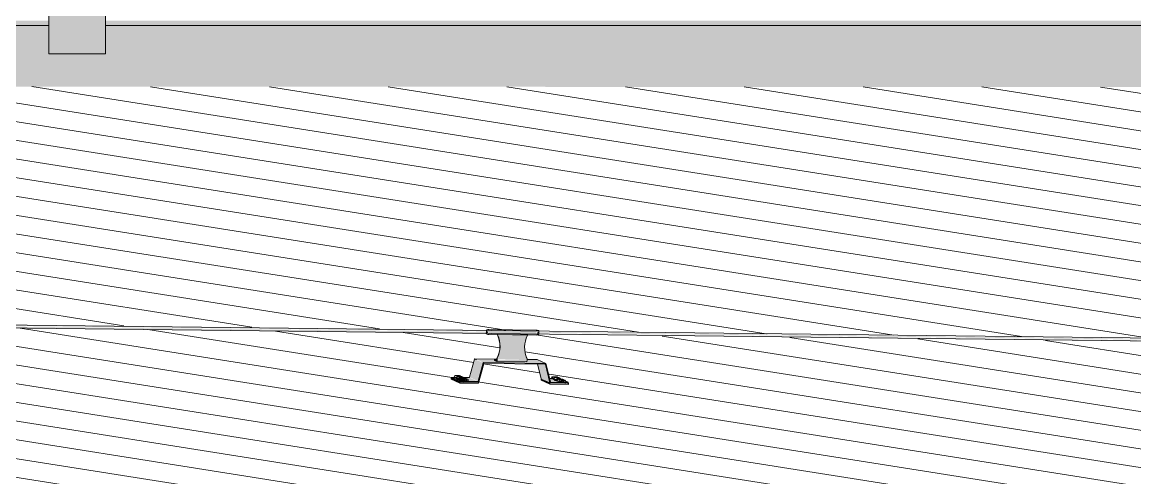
# Model space of a CAD drawing. Header units: millimetres. Extents: x -2361666 to -2009843, y -375 to 29863.
# Drawn here: x -2345963 to -2343014, y 10458 to 11666 of the extents above; entities that cross this region are included whole.
import ezdxf

# ---------------------------------------------------------------- set-up
doc = ezdxf.new("R2010")
doc.units = ezdxf.units.MM
for name, color, linetype, lineweight in [('A-ROOF-PATT', 132, 'Continuous', 5), ('P-SANR-FIXT', 6, 'Continuous', 5), ('Q-SPCQ', 91, 'Continuous', 5), ('S-BEAM', 12, 'Continuous', 5)]:
    doc.layers.add(name, color=color, linetype=linetype, lineweight=lineweight)

# ---------------------------------------------------------------- blocks, each defined once
blk = doc.blocks.new('Downpipe - L Spreader - Default-V9-SOUTH EAST - PART B')
at = {"layer": 'P-SANR-FIXT'}
for points in [[(-2345892.6, 11582.4), (-2345888.7, 11582.4), (-2345888.7, 14838.6), (-2345892.6, 14854.9), (-2345892.6, 11646.4)], [(-2345850.9, 11582.4), (-2345742.9, 11582.4), (-2345744.2, 14793.5), (-2345776.1, 14777.8), (-2345793.6, 14775.7), (-2345812.8, 14777.8), (-2345832.4, 14784.1), (-2345850.9, 14794.1), (-2345867.2, 14807.1), (-2345882.2, 14826.3), (-2345888.7, 14838.6), (-2345888.7, 11582.4), (-2345867.2, 11582.4)]]:
    blk.add_hatch(color=256, dxfattribs=at).paths.add_polyline_path(points)
for p, q in [((-2345892.7, 14858.8), (-2345892.7, 11582.4)), ((-2345742.7, 11582.4), (-2345742.7, 14794.3)), ((-2345892.7, 11582.4), (-2345888.7, 11582.4)), ((-2345888.7, 11582.4), (-2345742.7, 11582.4))]:
    blk.add_line(p, q, dxfattribs=at)
blk = doc.blocks.new('Static Line_Sayfa_Metal Deck_Pan Mount - Up to 15 _ pitch - Max 2 Users-1848369-SOUTH EAST - PART B')
at = {"layer": 'Q-SPCQ'}
h = blk.add_hatch(color=256, dxfattribs=at)
h.paths.add_polyline_path([(-2316066.9, 10506.4), (-2316066.8, 10510.2), (-2316069.1, 10508.3), (-2316069.1, 10507), (-2316073.4, 10509.5), (-2316073.4, 10510.3), (-2321666.2, 10573.5), (-2321667.6, 10572.7), (-2321670.3, 10574.5), (-2321672.7, 10572.2), (-2321672.6, 10571.8), (-2316067.5, 10506.4)])
h.paths.add_polyline_path([(-2321798.7, 10573.2), (-2321798.6, 10577), (-2321800.9, 10575), (-2321800.9, 10573.9), (-2321805.2, 10576.1), (-2321805.3, 10577.1), (-2327398, 10640.2), (-2327399.9, 10639.5), (-2327402.2, 10641.3), (-2327404.5, 10639), (-2327404.5, 10638.6), (-2321799.3, 10573.2)])
h.paths.add_polyline_path([(-2327530.6, 10640.1), (-2327530.4, 10643.9), (-2327532.7, 10641.8), (-2327532.7, 10640.7), (-2327537.1, 10642.9), (-2327537.1, 10643.9), (-2333129.9, 10707), (-2333132.1, 10706.3), (-2333134, 10708.2), (-2333136.3, 10705.8), (-2333136.3, 10705.4), (-2327531.1, 10640.1)])
h.paths.add_polyline_path([(-2333262.4, 10706.9), (-2333262.3, 10710.7), (-2333264.6, 10708.5), (-2333266.6, 10707.8), (-2333268.9, 10709.8), (-2333268.9, 10710.8), (-2338861.7, 10773.7), (-2338862.7, 10773.2), (-2338865.8, 10775), (-2338868.2, 10772.6), (-2338868.1, 10772.3), (-2333263, 10706.9)])
h.paths.add_polyline_path([(-2338994.2, 10773.7), (-2338994.1, 10777.5), (-2338996.4, 10775.3), (-2338998, 10774.6), (-2339000.7, 10777.2), (-2339000.8, 10777.6), (-2344593.5, 10840.9), (-2344594.6, 10840.1), (-2344597.7, 10841.9), (-2344600, 10839.4), (-2344600, 10839.1), (-2338994.8, 10773.8)])
h.paths.add_polyline_path([(-2344726.1, 10840.6), (-2344725.9, 10844.4), (-2344728.2, 10842.4), (-2344729.4, 10841.4), (-2344732.6, 10844), (-2344732.6, 10844.5), (-2350325.4, 10907.7), (-2350326.4, 10906.9), (-2350327.7, 10905.9), (-2344726.6, 10840.6)])
h = blk.add_hatch(color=256, dxfattribs=at)
h.paths.add_polyline_path([(-2316066.7, 10510.2), (-2316067.2, 10514.4), (-2321672.5, 10577.6), (-2321670.3, 10578.6), (-2321666.1, 10576.5), (-2321666.1, 10575.5), (-2316073.4, 10512.3), (-2316073.3, 10512.9), (-2316069, 10511.3), (-2316066.8, 10510.2)])
h.paths.add_polyline_path([(-2321798.6, 10577), (-2321799.1, 10581.2), (-2327404.4, 10644.4), (-2327402.1, 10645.4), (-2327398, 10643.4), (-2327398, 10642.3), (-2321805.2, 10579.2), (-2321805.2, 10579.7), (-2321800.8, 10578.1), (-2321798.6, 10577)])
h.paths.add_polyline_path([(-2327530.4, 10643.9), (-2327530.9, 10648.1), (-2333136.2, 10711.3), (-2333133.9, 10712.3), (-2333129.8, 10709.4), (-2333129.8, 10709.2), (-2327537, 10646.1), (-2327537, 10646.5), (-2327532.7, 10644.9), (-2327530.4, 10643.9)])
h.paths.add_polyline_path([(-2333262.2, 10710.7), (-2333262.8, 10714.9), (-2338868, 10778.1), (-2338865.8, 10779.1), (-2338861.7, 10776.4), (-2338861.6, 10776), (-2333268.9, 10713), (-2333268.8, 10713.4), (-2333264.5, 10711.8), (-2333262.3, 10710.7)])
h.paths.add_polyline_path([(-2338994.1, 10777.5), (-2338994.6, 10781.7), (-2344599.9, 10844.9), (-2344597.6, 10845.9), (-2344593.5, 10843.3), (-2344593.1, 10842.8), (-2339000.7, 10779.6), (-2339000.7, 10780.2), (-2338996.3, 10778.6), (-2338994.1, 10777.5)])
h.paths.add_polyline_path([(-2344725.9, 10844.4), (-2344726.4, 10848.6), (-2350325.3, 10911.7), (-2350325.3, 10909.7), (-2344732.5, 10846.5), (-2344732.5, 10847), (-2344728.2, 10845.4), (-2344725.9, 10844.4)])
for points in [[(-2344728.3, 10841.2), (-2344729.7, 10847.3), (-2344732.6, 10844.9), (-2344731.5, 10841.7), (-2344729.4, 10841.4)], [(-2344600.7, 10836.6), (-2344600.1, 10847.5), (-2344600.5, 10849.6), (-2344726.4, 10851.1), (-2344726.3, 10839.6), (-2344725.9, 10838.1), (-2344623.6, 10836.9)], [(-2344624.9, 10771.9), (-2344630, 10789.8), (-2344631.4, 10805.7), (-2344629.4, 10820.8), (-2344624.9, 10837), (-2344702.9, 10837), (-2344698.1, 10820.8), (-2344696.6, 10805.7), (-2344699, 10789), (-2344704.3, 10772.8)], [(-2344623.8, 10837), (-2344624.9, 10838), (-2344624.9, 10837)], [(-2344597.7, 10839.7), (-2344593.5, 10842.4), (-2344593.5, 10845.4), (-2344597.6, 10843.9), (-2344597.7, 10839.8)], [(-2344754.6, 10714.3), (-2344741.4, 10762.6), (-2344764.2, 10772.8), (-2344775.9, 10723.8), (-2344755.6, 10714.8)], [(-2344575.7, 10761.4), (-2344598.6, 10771.6), (-2344624.9, 10770.1), (-2344625.8, 10765.4), (-2344704.6, 10768.5), (-2344705.2, 10769.2), (-2344710.3, 10771.8), (-2344710.9, 10773), (-2344763.2, 10773.6), (-2344740.4, 10763.4), (-2344593.1, 10761.6)], [(-2344704.5, 10769.2), (-2344705.2, 10772), (-2344710.3, 10771.5), (-2344704.7, 10769.2)], [(-2344625.6, 10765.4), (-2344625.8, 10771.9), (-2344704.4, 10771), (-2344704.3, 10766.3), (-2344625.8, 10765.4)], [(-2344564.8, 10710.1), (-2344578.1, 10759.5), (-2344596.9, 10759.5), (-2344585.9, 10719.6), (-2344579.9, 10716.9)], [(-2344803, 10709.2), (-2344803, 10712.1), (-2344825.8, 10722.4), (-2344824.6, 10718.8), (-2344808.5, 10711.6)], [(-2344811.8, 10724.4), (-2344812, 10725.1), (-2344812, 10724.5)], [(-2344803, 10722), (-2344804.1, 10724.9), (-2344811.7, 10723.8), (-2344811.2, 10722.3), (-2344803.9, 10722)], [(-2344804.1, 10712.7), (-2344804.1, 10714.7), (-2344806.2, 10713.6)], [(-2344793.1, 10712), (-2344793, 10714), (-2344803, 10712.1)], [(-2344802.1, 10718.2), (-2344793.9, 10719.6), (-2344802.8, 10720.6)], [(-2344800.9, 10720.7), (-2344798.8, 10724.2), (-2344802.6, 10722.1), (-2344801.9, 10720.8)], [(-2344788.6, 10715.6), (-2344788.7, 10718.4), (-2344797.2, 10716.9), (-2344796.9, 10715.9), (-2344788.7, 10715.6)], [(-2344564.7, 10706.4), (-2344566.3, 10710.1), (-2344587.4, 10719.6), (-2344587.4, 10716.6), (-2344564.8, 10706.4)], [(-2344516, 10711.3), (-2344540.9, 10720.6), (-2344540.5, 10717.9), (-2344530.5, 10715.4), (-2344530.5, 10712.5), (-2344543.9, 10715.2), (-2344545.6, 10720.6), (-2344553.8, 10720.9), (-2344564.9, 10719.3), (-2344562.3, 10711.3), (-2344520.6, 10711.3)], [(-2344558.2, 10721.6), (-2344553.8, 10723.6), (-2344559, 10724.4)], [(-2344553, 10719.3), (-2344550.4, 10721.5), (-2344553.4, 10720.9), (-2344553.1, 10719.6)], [(-2344542.5, 10717.9), (-2344540.5, 10721.2), (-2344544.3, 10719.1), (-2344543.7, 10717.9)], [(-2344539.2, 10715), (-2344539.4, 10715.6), (-2344539.4, 10715)], [(-2344530.4, 10712.5), (-2344530.5, 10715.4), (-2344539.1, 10714.7), (-2344538.6, 10712.9), (-2344530.5, 10712.5)]]:
    blk.add_hatch(color=256, dxfattribs=at).paths.add_polyline_path(points)
h = blk.add_hatch(color=256, dxfattribs=at)
h.paths.add_polyline_path([(-2344594.1, 10837.8), (-2344594.3, 10839), (-2344600, 10837.9)])
h.paths.add_polyline_path([(-2344726.3, 10839.4), (-2344726.6, 10840.6), (-2344726.6, 10839.4)])
h.paths.add_polyline_path([(-2344594.2, 10847), (-2344594.5, 10848.3), (-2344594.5, 10847)])
h.paths.add_polyline_path([(-2344726, 10848.6), (-2344726.4, 10849.8), (-2344726.4, 10848.6)])
h = blk.add_hatch(color=256, dxfattribs=at)
h.paths.add_polyline_path([(-2344524.9, 10708.9), (-2344524.9, 10710.9), (-2344563.2, 10709.4)])
h.paths.add_polyline_path([(-2344564.8, 10710.1), (-2344563.2, 10712.1), (-2344565.1, 10711.3)])
h.paths.add_polyline_path([(-2344754.1, 10711.6), (-2344757.9, 10713.6), (-2344754.6, 10711.6)])
h.paths.add_polyline_path([(-2344577.3, 10759.5), (-2344577, 10761.5), (-2344578.1, 10759.5)])
h = blk.add_hatch(color=256, dxfattribs=at)
h.paths.add_polyline_path([(-2344755.6, 10713.6), (-2344778.4, 10723.8), (-2344800.1, 10722.1), (-2344798.8, 10720.4), (-2344797.7, 10719), (-2344802.6, 10719.9), (-2344803.9, 10722), (-2344821.2, 10722.3), (-2344804.1, 10714.7), (-2344758, 10713.6)])
h.paths.add_polyline_path([(-2344788.6, 10715.6), (-2344797.5, 10718.2), (-2344797.7, 10718.6), (-2344788.7, 10716.9)])
h = blk.add_hatch(color=256, dxfattribs=at)
h.paths.add_polyline_path([(-2344515, 10705.8), (-2344515, 10708.8), (-2344564.6, 10708.8), (-2344564.6, 10706.4)])
h.paths.add_polyline_path([(-2344753.4, 10708.6), (-2344753.3, 10711.6), (-2344803, 10711.6), (-2344803, 10709.2), (-2344777.5, 10708.9)])
h = blk.add_hatch(color=256, dxfattribs=at)
h.paths.add_polyline_path([(-2344562.3, 10711.3), (-2344585.9, 10719.6), (-2344585.1, 10718.5), (-2344563.2, 10710.1), (-2344562.3, 10711.3)])
h.paths.add_polyline_path([(-2344514.9, 10708.8), (-2344524.9, 10711.3), (-2344524.8, 10710.9), (-2344524.8, 10708.9), (-2344516, 10708.8)])
for p, q in [((-2316003.3, 10513.7), (-2350327.7, 10913.9)), ((-2350327.7, 10905.9), (-2316003.4, 10505.7)), ((-2344733.2, 10839.4), (-2344728.9, 10838.4)), ((-2344728.8, 10850.8), (-2344733, 10849.9)), ((-2344726.6, 10838.1), (-2344728.9, 10838.4)), ((-2344726.5, 10851.1), (-2344728.8, 10850.8)), ((-2344726.6, 10838.1), (-2344600.6, 10836.6)), ((-2344600.5, 10849.6), (-2344726.5, 10851.1)), ((-2344703.6, 10838.1), (-2344703.6, 10836.9)), ((-2344703.6, 10836.9), (-2344703.2, 10836.7)), ((-2344703.2, 10837.9), (-2344703, 10839.9)), ((-2344703.2, 10836.7), (-2344703.2, 10837.9)), ((-2344623.8, 10837), (-2344703.2, 10837.9)), ((-2344623.6, 10839), (-2344623.8, 10837)), ((-2344623.8, 10837), (-2344623.8, 10835.8)), ((-2344600.6, 10836.6), (-2344598.3, 10836.9)), ((-2344600.5, 10849.6), (-2344598.2, 10849.3)), ((-2344598.3, 10836.9), (-2344594.1, 10837.8)), ((-2344593.9, 10848.3), (-2344598.2, 10849.3)), ((-2344777.5, 10724.5), (-2344764.2, 10772.8)), ((-2344763.2, 10773.6), (-2344704.3, 10772.9)), ((-2344758.6, 10771.5), (-2344761.3, 10771.5)), ((-2344711, 10771.8), (-2344711, 10768.8)), ((-2344705.2, 10769.2), (-2344710.9, 10771.7)), ((-2344710.9, 10768.7), (-2344705.3, 10766.2)), ((-2344704.3, 10774.8), (-2344704.7, 10775)), ((-2344704.7, 10775), (-2344704.7, 10773)), ((-2344704.3, 10772.8), (-2344704.3, 10774.8)), ((-2344625.2, 10774.1), (-2344624.9, 10773.9)), ((-2344624.9, 10773.9), (-2344624.9, 10771.9)), ((-2344624.9, 10772), (-2344598.6, 10771.6)), ((-2344575.3, 10761.4), (-2344598.2, 10771.6)), ((-2344741.4, 10762.6), (-2344754.6, 10714.3)), ((-2344753.1, 10712.3), (-2344739.9, 10760.6)), ((-2344575.7, 10761.4), (-2344740.4, 10763.4)), ((-2344738.9, 10761.3), (-2344577.3, 10759.5)), ((-2344705.2, 10766.2), (-2344625.8, 10765.3)), ((-2344587.6, 10720.3), (-2344597, 10759.9)), ((-2344576.3, 10758.7), (-2344564.8, 10710.1)), ((-2344563.2, 10712.1), (-2344574.8, 10760.7)), ((-2344825.9, 10719.4), (-2344825.8, 10722.4)), ((-2344803, 10709.2), (-2344825.9, 10719.4)), ((-2344803, 10712.1), (-2344825.8, 10722.4)), ((-2344824.7, 10723.9), (-2344824.7, 10721.9)), ((-2344804.1, 10712.7), (-2344824.7, 10721.8)), ((-2344804.1, 10714.7), (-2344824.6, 10723.8)), ((-2344818.2, 10724.9), (-2344818.3, 10723.6)), ((-2344815.9, 10724.2), (-2344811.8, 10724.2)), ((-2344813, 10722.6), (-2344813, 10721.3)), ((-2344804.5, 10720.1), (-2344809.9, 10719.4)), ((-2344804.5, 10724.7), (-2344804.6, 10720.1)), ((-2344804, 10719), (-2344804.6, 10719.3)), ((-2344800, 10724.8), (-2344804.5, 10724.7)), ((-2344804.5, 10724.7), (-2344803.9, 10724.4)), ((-2344803.9, 10724.4), (-2344804, 10719.9)), ((-2344803.9, 10724.4), (-2344798.8, 10724.2)), ((-2344803.9, 10718.5), (-2344803.9, 10717.2)), ((-2344753.3, 10711.6), (-2344803, 10712.1)), ((-2344803, 10712.1), (-2344803, 10709.2)), ((-2344803, 10709.2), (-2344753.4, 10708.6)), ((-2344794.9, 10724.6), (-2344800, 10724.8)), ((-2344798.9, 10724), (-2344778.4, 10723.8)), ((-2344798.8, 10724.2), (-2344794.3, 10724.3)), ((-2344798.8, 10720.4), (-2344798.8, 10724.2)), ((-2344794.4, 10718.9), (-2344798.7, 10718.8)), ((-2344798.7, 10716.2), (-2344798.7, 10714.9)), ((-2344794.9, 10724.6), (-2344795, 10720)), ((-2344795, 10721), (-2344795, 10722.3)), ((-2344794.3, 10724.3), (-2344794.9, 10724.6)), ((-2344789, 10719.1), (-2344794.8, 10720)), ((-2344794.3, 10724.3), (-2344794.4, 10719.7)), ((-2344793.1, 10712), (-2344754.1, 10711.6)), ((-2344755.6, 10713.6), (-2344793, 10714)), ((-2344785.9, 10716.9), (-2344785.9, 10718.2)), ((-2344780.7, 10714.5), (-2344780.7, 10715.9)), ((-2344753.4, 10708.6), (-2344753.3, 10711.6)), ((-2344587.5, 10716.6), (-2344587.4, 10719.6)), ((-2344564.7, 10706.4), (-2344587.5, 10716.6)), ((-2344587.4, 10719.6), (-2344564.6, 10709.4)), ((-2344587.1, 10719.7), (-2344564.2, 10709.4)), ((-2344565.8, 10721.3), (-2344553.5, 10721.2)), ((-2344564.6, 10709.4), (-2344564.7, 10706.4)), ((-2344514.9, 10708.8), (-2344564.6, 10709.4)), ((-2344563.8, 10709.4), (-2344524.9, 10708.9)), ((-2344524.8, 10710.9), (-2344562.3, 10711.3)), ((-2344560, 10721.9), (-2344560, 10720.6)), ((-2344554.8, 10719.6), (-2344554.8, 10718.3)), ((-2344546.3, 10717.1), (-2344551.7, 10716.4)), ((-2344546.4, 10716.3), (-2344545.7, 10716)), ((-2344541.8, 10721.8), (-2344546.3, 10721.7)), ((-2344546.3, 10721.7), (-2344545.6, 10721.4)), ((-2344546.3, 10721.7), (-2344546.3, 10717.1)), ((-2344545.6, 10721.4), (-2344545.7, 10716.9)), ((-2344545.6, 10721.4), (-2344540.5, 10721.2)), ((-2344545.6, 10715.5), (-2344545.6, 10714.2)), ((-2344536.7, 10721.6), (-2344541.8, 10721.8)), ((-2344540.6, 10717.9), (-2344540.5, 10721.2)), ((-2344540.5, 10721.2), (-2344536, 10721.3)), ((-2344540.4, 10713.2), (-2344540.4, 10711.8)), ((-2344536.8, 10717.9), (-2344536.8, 10719.3)), ((-2344536, 10721.3), (-2344536.7, 10721.6)), ((-2344536.7, 10721.6), (-2344536.7, 10717.4)), ((-2344516, 10711.3), (-2344536.6, 10720.5)), ((-2344536, 10721.3), (-2344536.1, 10717.6)), ((-2344530.8, 10716.1), (-2344535.6, 10716.9)), ((-2344527.6, 10713.9), (-2344527.6, 10715.2)), ((-2344522.4, 10711.5), (-2344522.4, 10712.8)), ((-2344516.1, 10709.3), (-2344520.6, 10711.3)), ((-2344514.9, 10708.8), (-2344520.6, 10711.3)), ((-2344516, 10709.2), (-2344516, 10711.2)), ((-2344515, 10705.8), (-2344514.9, 10708.8)), ((-2344564.7, 10706.4), (-2344515, 10705.8))]:
    blk.add_line(p, q, dxfattribs=at)
at = {"layer": 'Q-SPCQ', "flags": 128}
for points in [[(-2344818.2, 10724.9), (-2344817.3, 10727.4), (-2344816.3, 10728.3), (-2344815.6, 10728.6), (-2344815.3, 10728.7), (-2344815, 10728.8), (-2344814.8, 10728.8), (-2344814.6, 10728.9), (-2344814.5, 10728.9), (-2344814.4, 10728.9), (-2344814.2, 10728.9), (-2344814.1, 10728.9), (-2344814, 10729), (-2344813.8, 10729), (-2344813.7, 10729), (-2344813.6, 10729), (-2344813.4, 10729), (-2344813.3, 10729), (-2344813.1, 10729), (-2344813, 10729), (-2344812.8, 10729), (-2344812.7, 10729), (-2344812.5, 10729), (-2344812.3, 10729), (-2344812.2, 10729), (-2344812, 10729), (-2344811.8, 10729), (-2344811.6, 10729), (-2344811.4, 10729), (-2344811.2, 10729), (-2344811.1, 10729), (-2344810.9, 10729), (-2344810.7, 10729), (-2344810.5, 10729), (-2344810.3, 10729), (-2344810, 10729), (-2344809.8, 10729), (-2344809.8, 10729)], [(-2344813, 10722.6), (-2344812.1, 10725.1), (-2344811, 10726), (-2344810.4, 10726.3), (-2344810.1, 10726.4), (-2344809.8, 10726.5), (-2344809.6, 10726.5), (-2344809.4, 10726.5), (-2344809.3, 10726.6), (-2344809.1, 10726.6), (-2344809, 10726.6), (-2344808.9, 10726.6), (-2344808.8, 10726.6), (-2344808.6, 10726.6), (-2344808.5, 10726.6), (-2344808.4, 10726.6), (-2344808.2, 10726.6), (-2344808.1, 10726.7), (-2344807.9, 10726.7), (-2344807.8, 10726.7), (-2344807.6, 10726.7), (-2344807.5, 10726.7), (-2344807.3, 10726.7), (-2344807.1, 10726.7), (-2344806.9, 10726.7), (-2344806.8, 10726.7), (-2344806.6, 10726.7), (-2344806.4, 10726.7), (-2344806.2, 10726.7), (-2344806, 10726.7), (-2344805.8, 10726.7), (-2344805.6, 10726.7), (-2344805.4, 10726.7), (-2344805.2, 10726.7), (-2344805, 10726.7), (-2344804.8, 10726.7), (-2344804.6, 10726.7), (-2344804.5, 10726.7)], [(-2344800.2, 10724.6), (-2344801.1, 10727.2), (-2344802.1, 10728.1), (-2344802.7, 10728.4), (-2344803.1, 10728.5), (-2344803.3, 10728.6), (-2344803.5, 10728.7), (-2344803.7, 10728.7), (-2344803.8, 10728.7), (-2344804, 10728.7), (-2344804.1, 10728.8), (-2344804.2, 10728.8), (-2344804.4, 10728.8), (-2344804.5, 10728.8), (-2344804.6, 10728.8), (-2344804.8, 10728.8), (-2344804.9, 10728.8), (-2344805, 10728.8), (-2344805.2, 10728.9), (-2344805.3, 10728.9), (-2344805.5, 10728.9), (-2344805.7, 10728.9), (-2344805.8, 10728.9), (-2344806, 10728.9), (-2344806.2, 10728.9), (-2344806.3, 10728.9), (-2344806.5, 10728.9), (-2344806.7, 10728.9), (-2344806.9, 10729), (-2344807.1, 10729), (-2344807.3, 10729), (-2344807.5, 10729), (-2344807.7, 10729), (-2344807.9, 10729), (-2344808.1, 10729), (-2344808.3, 10729), (-2344808.5, 10729), (-2344808.7, 10729), (-2344808.9, 10729), (-2344809.1, 10729), (-2344809.3, 10729), (-2344809.5, 10729), (-2344809.7, 10729), (-2344809.8, 10729)], [(-2344795, 10722.3), (-2344795.9, 10724.8), (-2344796.9, 10725.7), (-2344797.5, 10726.1), (-2344797.8, 10726.2), (-2344798.1, 10726.3), (-2344798.3, 10726.3), (-2344798.5, 10726.4), (-2344798.6, 10726.4), (-2344798.8, 10726.4), (-2344798.9, 10726.4), (-2344799, 10726.4), (-2344799.1, 10726.4), (-2344799.3, 10726.5), (-2344799.4, 10726.5), (-2344799.5, 10726.5), (-2344799.7, 10726.5), (-2344799.8, 10726.5), (-2344800, 10726.5), (-2344800.1, 10726.5), (-2344800.3, 10726.5), (-2344800.4, 10726.6), (-2344800.6, 10726.6), (-2344800.8, 10726.6), (-2344800.9, 10726.6), (-2344801.1, 10726.6), (-2344801.3, 10726.6), (-2344801.5, 10726.6), (-2344801.7, 10726.6), (-2344801.9, 10726.6), (-2344802.1, 10726.6), (-2344802.3, 10726.6), (-2344802.5, 10726.6), (-2344802.7, 10726.7), (-2344802.9, 10726.7), (-2344803.1, 10726.7), (-2344803.3, 10726.7), (-2344803.5, 10726.7), (-2344803.7, 10726.7), (-2344803.9, 10726.7), (-2344804.1, 10726.7), (-2344804.3, 10726.7), (-2344804.5, 10726.7), (-2344804.5, 10726.7)], [(-2344803.9, 10718.5), (-2344802.9, 10721), (-2344801.9, 10721.9), (-2344801.3, 10722.2), (-2344800.9, 10722.3), (-2344800.7, 10722.4), (-2344800.5, 10722.4), (-2344800.3, 10722.5), (-2344800.1, 10722.5), (-2344800, 10722.5), (-2344799.9, 10722.5), (-2344799.7, 10722.5), (-2344799.6, 10722.5), (-2344799.5, 10722.5), (-2344799.4, 10722.6), (-2344799.2, 10722.6), (-2344799.1, 10722.6), (-2344798.9, 10722.6), (-2344798.8, 10722.6), (-2344798.6, 10722.6), (-2344798.5, 10722.6), (-2344798.3, 10722.6), (-2344798.2, 10722.6), (-2344798, 10722.6), (-2344797.8, 10722.6), (-2344797.6, 10722.6), (-2344797.5, 10722.6), (-2344797.3, 10722.6), (-2344797.1, 10722.6), (-2344796.9, 10722.6), (-2344796.7, 10722.6), (-2344796.5, 10722.6), (-2344796.3, 10722.6), (-2344796.1, 10722.6), (-2344795.9, 10722.6), (-2344795.7, 10722.6), (-2344795.5, 10722.6), (-2344795.4, 10722.6)], [(-2344798.7, 10716.2), (-2344797.7, 10718.7), (-2344796.7, 10719.6), (-2344796.1, 10719.9), (-2344795.7, 10720), (-2344795.4, 10720.1), (-2344795.2, 10720.1), (-2344795.1, 10720.1), (-2344794.9, 10720.1), (-2344794.8, 10720.2), (-2344794.7, 10720.2), (-2344794.5, 10720.2), (-2344794.4, 10720.2), (-2344794.3, 10720.2), (-2344794.1, 10720.2), (-2344794, 10720.2), (-2344793.9, 10720.2), (-2344793.7, 10720.2), (-2344793.6, 10720.2), (-2344793.4, 10720.3), (-2344793.3, 10720.3), (-2344793.1, 10720.3), (-2344792.9, 10720.3), (-2344792.8, 10720.3), (-2344792.6, 10720.3), (-2344792.4, 10720.3), (-2344792.2, 10720.3), (-2344792, 10720.3), (-2344791.9, 10720.3), (-2344791.7, 10720.3), (-2344791.5, 10720.3), (-2344791.3, 10720.3), (-2344791.1, 10720.3), (-2344790.9, 10720.3), (-2344790.7, 10720.3), (-2344790.5, 10720.3), (-2344790.3, 10720.3), (-2344790.2, 10720.3)], [(-2344785.9, 10718.2), (-2344786.7, 10720.7), (-2344787.7, 10721.7), (-2344788.3, 10722), (-2344788.7, 10722.1), (-2344789, 10722.2), (-2344789.2, 10722.2), (-2344789.3, 10722.3), (-2344789.5, 10722.3), (-2344789.6, 10722.3), (-2344789.8, 10722.3), (-2344789.9, 10722.4), (-2344790, 10722.4), (-2344790.1, 10722.4), (-2344790.3, 10722.4), (-2344790.4, 10722.4), (-2344790.5, 10722.4), (-2344790.7, 10722.4), (-2344790.8, 10722.4), (-2344791, 10722.5), (-2344791.1, 10722.5), (-2344791.3, 10722.5), (-2344791.5, 10722.5), (-2344791.6, 10722.5), (-2344791.8, 10722.5), (-2344792, 10722.5), (-2344792.2, 10722.5), (-2344792.4, 10722.5), (-2344792.5, 10722.5), (-2344792.7, 10722.5), (-2344792.9, 10722.5), (-2344793.1, 10722.6), (-2344793.3, 10722.6), (-2344793.5, 10722.6), (-2344793.7, 10722.6), (-2344793.9, 10722.6), (-2344794.1, 10722.6), (-2344794.3, 10722.6), (-2344794.5, 10722.6), (-2344794.8, 10722.6), (-2344795, 10722.6), (-2344795.2, 10722.6), (-2344795.4, 10722.6), (-2344795.4, 10722.6)], [(-2344780.7, 10715.9), (-2344781.5, 10718.4), (-2344782.5, 10719.3), (-2344783.1, 10719.6), (-2344783.5, 10719.8), (-2344783.8, 10719.9), (-2344784, 10719.9), (-2344784.1, 10719.9), (-2344784.3, 10720), (-2344784.4, 10720), (-2344784.5, 10720), (-2344784.7, 10720), (-2344784.8, 10720), (-2344784.9, 10720), (-2344785, 10720.1), (-2344785.2, 10720.1), (-2344785.3, 10720.1), (-2344785.5, 10720.1), (-2344785.6, 10720.1), (-2344785.8, 10720.1), (-2344785.9, 10720.1), (-2344786.1, 10720.1), (-2344786.2, 10720.1), (-2344786.4, 10720.2), (-2344786.6, 10720.2), (-2344786.8, 10720.2), (-2344786.9, 10720.2), (-2344787.1, 10720.2), (-2344787.3, 10720.2), (-2344787.5, 10720.2), (-2344787.7, 10720.2), (-2344787.9, 10720.2), (-2344788.1, 10720.2), (-2344788.3, 10720.2), (-2344788.5, 10720.2), (-2344788.7, 10720.2), (-2344788.9, 10720.3), (-2344789.1, 10720.3), (-2344789.3, 10720.3), (-2344789.5, 10720.3), (-2344789.7, 10720.3), (-2344789.9, 10720.3), (-2344790.2, 10720.3), (-2344790.2, 10720.3)], [(-2344560, 10721.9), (-2344559, 10724.4), (-2344558, 10725.3), (-2344557.4, 10725.6), (-2344557, 10725.7), (-2344556.8, 10725.8), (-2344556.5, 10725.8), (-2344556.4, 10725.9), (-2344556.2, 10725.9), (-2344556.1, 10725.9), (-2344556, 10725.9), (-2344555.8, 10725.9), (-2344555.7, 10725.9), (-2344555.6, 10725.9), (-2344555.5, 10726), (-2344555.3, 10726), (-2344555.2, 10726), (-2344555, 10726), (-2344554.9, 10726), (-2344554.7, 10726), (-2344554.6, 10726), (-2344554.4, 10726), (-2344554.2, 10726), (-2344554.1, 10726), (-2344553.9, 10726), (-2344553.7, 10726), (-2344553.5, 10726), (-2344553.4, 10726), (-2344553.2, 10726), (-2344553, 10726), (-2344552.8, 10726), (-2344552.6, 10726), (-2344552.4, 10726), (-2344552.2, 10726), (-2344552, 10726), (-2344551.8, 10726), (-2344551.6, 10726), (-2344551.5, 10726)], [(-2344554.8, 10719.6), (-2344553.8, 10722.1), (-2344552.8, 10723), (-2344552.2, 10723.3), (-2344551.8, 10723.4), (-2344551.5, 10723.5), (-2344551.3, 10723.5), (-2344551.2, 10723.5), (-2344551, 10723.6), (-2344550.9, 10723.6), (-2344550.7, 10723.6), (-2344550.6, 10723.6), (-2344550.5, 10723.6), (-2344550.4, 10723.6), (-2344550.2, 10723.6), (-2344550.1, 10723.6), (-2344550, 10723.6), (-2344549.8, 10723.6), (-2344549.7, 10723.7), (-2344549.5, 10723.7), (-2344549.4, 10723.7), (-2344549.2, 10723.7), (-2344549, 10723.7), (-2344548.9, 10723.7), (-2344548.7, 10723.7), (-2344548.5, 10723.7), (-2344548.3, 10723.7), (-2344548.1, 10723.7), (-2344548, 10723.7), (-2344547.8, 10723.7), (-2344547.6, 10723.7), (-2344547.4, 10723.7), (-2344547.2, 10723.7), (-2344547, 10723.7), (-2344546.8, 10723.7), (-2344546.6, 10723.7), (-2344546.4, 10723.7), (-2344546.3, 10723.7)], [(-2344542, 10721.6), (-2344542.8, 10724.1), (-2344543.8, 10725.1), (-2344544.4, 10725.4), (-2344544.8, 10725.5), (-2344545.1, 10725.6), (-2344545.3, 10725.6), (-2344545.4, 10725.7), (-2344545.6, 10725.7), (-2344545.7, 10725.7), (-2344545.8, 10725.7), (-2344546, 10725.8), (-2344546.1, 10725.8), (-2344546.2, 10725.8), (-2344546.4, 10725.8), (-2344546.5, 10725.8), (-2344546.6, 10725.8), (-2344546.8, 10725.8), (-2344546.9, 10725.8), (-2344547.1, 10725.9), (-2344547.2, 10725.9), (-2344547.4, 10725.9), (-2344547.6, 10725.9), (-2344547.7, 10725.9), (-2344547.9, 10725.9), (-2344548.1, 10725.9), (-2344548.3, 10725.9), (-2344548.4, 10725.9), (-2344548.6, 10725.9), (-2344548.8, 10725.9), (-2344549, 10726), (-2344549.2, 10726), (-2344549.4, 10726), (-2344549.6, 10726), (-2344549.8, 10726), (-2344550, 10726), (-2344550.2, 10726), (-2344550.4, 10726), (-2344550.6, 10726), (-2344550.8, 10726), (-2344551.1, 10726), (-2344551.3, 10726), (-2344551.5, 10726), (-2344551.5, 10726)], [(-2344536.8, 10719.3), (-2344537.6, 10721.8), (-2344538.6, 10722.7), (-2344539.2, 10723), (-2344539.6, 10723.2), (-2344539.8, 10723.3), (-2344540, 10723.3), (-2344540.2, 10723.3), (-2344540.4, 10723.4), (-2344540.5, 10723.4), (-2344540.6, 10723.4), (-2344540.8, 10723.4), (-2344540.9, 10723.4), (-2344541, 10723.5), (-2344541.1, 10723.5), (-2344541.3, 10723.5), (-2344541.4, 10723.5), (-2344541.6, 10723.5), (-2344541.7, 10723.5), (-2344541.9, 10723.5), (-2344542, 10723.5), (-2344542.2, 10723.5), (-2344542.3, 10723.6), (-2344542.5, 10723.6), (-2344542.7, 10723.6), (-2344542.9, 10723.6), (-2344543, 10723.6), (-2344543.2, 10723.6), (-2344543.4, 10723.6), (-2344543.6, 10723.6), (-2344543.8, 10723.6), (-2344544, 10723.6), (-2344544.2, 10723.6), (-2344544.4, 10723.6), (-2344544.6, 10723.6), (-2344544.8, 10723.7), (-2344545, 10723.7), (-2344545.2, 10723.7), (-2344545.4, 10723.7), (-2344545.6, 10723.7), (-2344545.8, 10723.7), (-2344546, 10723.7), (-2344546.2, 10723.7), (-2344546.3, 10723.7)], [(-2344545.6, 10715.5), (-2344544.7, 10718), (-2344543.6, 10718.9), (-2344543, 10719.2), (-2344542.7, 10719.3), (-2344542.4, 10719.4), (-2344542.2, 10719.4), (-2344542, 10719.4), (-2344541.9, 10719.5), (-2344541.7, 10719.5), (-2344541.6, 10719.5), (-2344541.5, 10719.5), (-2344541.4, 10719.5), (-2344541.2, 10719.5), (-2344541.1, 10719.5), (-2344541, 10719.5), (-2344540.8, 10719.6), (-2344540.7, 10719.6), (-2344540.5, 10719.6), (-2344540.4, 10719.6), (-2344540.2, 10719.6), (-2344540.1, 10719.6), (-2344539.9, 10719.6), (-2344539.7, 10719.6), (-2344539.6, 10719.6), (-2344539.4, 10719.6), (-2344539.2, 10719.6), (-2344539, 10719.6), (-2344538.8, 10719.6), (-2344538.6, 10719.6), (-2344538.4, 10719.6), (-2344538.2, 10719.6), (-2344538, 10719.6), (-2344537.8, 10719.6), (-2344537.6, 10719.6), (-2344537.4, 10719.6), (-2344537.2, 10719.6), (-2344537.1, 10719.6)], [(-2344540.4, 10713.2), (-2344539.5, 10715.7), (-2344538.4, 10716.6), (-2344537.8, 10716.9), (-2344537.4, 10717), (-2344537.2, 10717), (-2344537, 10717.1), (-2344536.8, 10717.1), (-2344536.7, 10717.1), (-2344536.5, 10717.2), (-2344536.4, 10717.2), (-2344536.3, 10717.2), (-2344536.1, 10717.2), (-2344536, 10717.2), (-2344535.9, 10717.2), (-2344535.7, 10717.2), (-2344535.6, 10717.2), (-2344535.5, 10717.2), (-2344535.3, 10717.2), (-2344535.2, 10717.2), (-2344535, 10717.2), (-2344534.8, 10717.2), (-2344534.7, 10717.3), (-2344534.5, 10717.3), (-2344534.3, 10717.3), (-2344534.2, 10717.3), (-2344534, 10717.3), (-2344533.8, 10717.3), (-2344533.6, 10717.3), (-2344533.4, 10717.3), (-2344533.2, 10717.3), (-2344533, 10717.3), (-2344532.8, 10717.3), (-2344532.6, 10717.3), (-2344532.4, 10717.3), (-2344532.2, 10717.3), (-2344532, 10717.3), (-2344531.9, 10717.3)], [(-2344527.6, 10715.2), (-2344528.5, 10717.7), (-2344529.5, 10718.6), (-2344530.1, 10719), (-2344530.5, 10719.1), (-2344530.7, 10719.2), (-2344530.9, 10719.2), (-2344531.1, 10719.3), (-2344531.2, 10719.3), (-2344531.4, 10719.3), (-2344531.5, 10719.3), (-2344531.6, 10719.3), (-2344531.7, 10719.4), (-2344531.9, 10719.4), (-2344532, 10719.4), (-2344532.1, 10719.4), (-2344532.3, 10719.4), (-2344532.4, 10719.4), (-2344532.6, 10719.4), (-2344532.7, 10719.4), (-2344532.9, 10719.5), (-2344533, 10719.5), (-2344533.2, 10719.5), (-2344533.4, 10719.5), (-2344533.5, 10719.5), (-2344533.7, 10719.5), (-2344533.9, 10719.5), (-2344534.1, 10719.5), (-2344534.3, 10719.5), (-2344534.5, 10719.5), (-2344534.7, 10719.5), (-2344534.9, 10719.5), (-2344535.1, 10719.6), (-2344535.3, 10719.6), (-2344535.5, 10719.6), (-2344535.7, 10719.6), (-2344535.9, 10719.6), (-2344536.1, 10719.6), (-2344536.3, 10719.6), (-2344536.5, 10719.6), (-2344536.7, 10719.6), (-2344536.9, 10719.6), (-2344537.1, 10719.6), (-2344537.1, 10719.6)], [(-2344522.4, 10712.8), (-2344523.3, 10715.4), (-2344524.3, 10716.3), (-2344524.9, 10716.6), (-2344525.2, 10716.8), (-2344525.5, 10716.8), (-2344525.7, 10716.9), (-2344525.9, 10716.9), (-2344526, 10716.9), (-2344526.1, 10717), (-2344526.3, 10717), (-2344526.4, 10717), (-2344526.5, 10717), (-2344526.7, 10717), (-2344526.8, 10717), (-2344526.9, 10717.1), (-2344527.1, 10717.1), (-2344527.2, 10717.1), (-2344527.4, 10717.1), (-2344527.5, 10717.1), (-2344527.7, 10717.1), (-2344527.8, 10717.1), (-2344528, 10717.1), (-2344528.2, 10717.1), (-2344528.3, 10717.2), (-2344528.5, 10717.2), (-2344528.7, 10717.2), (-2344528.9, 10717.2), (-2344529.1, 10717.2), (-2344529.2, 10717.2), (-2344529.4, 10717.2), (-2344529.6, 10717.2), (-2344529.8, 10717.2), (-2344530, 10717.2), (-2344530.2, 10717.2), (-2344530.4, 10717.2), (-2344530.7, 10717.2), (-2344530.9, 10717.2), (-2344531.1, 10717.2), (-2344531.3, 10717.3), (-2344531.5, 10717.3), (-2344531.7, 10717.3), (-2344531.9, 10717.3), (-2344531.9, 10717.3)]]:
    blk.add_lwpolyline(points, dxfattribs=at)
at = {"layer": 'Q-SPCQ'}
for centre, major_axis, ratio, start_param, end_param in [((-2344733.1, 10844.7), (0.06, 5.22), 0.114883, 2.044671, 3.091868), ((-2344733.1, 10844.7), (0.06, 5.22), 0.114883, 3.091868, 5.153129), ((-2344733.1, 10844.7), (0.06, 5.22), 0.114883, 5.298221, 6.233461), ((-2344766.5, 10806.7), (28.6, 63.9), 0.992151, 4.659521, 5.577086), ((-2344766.1, 10806.5), (28.6, 63.9), 0.992151, 4.659521, 5.577086), ((-2344562, 10804.1), (28.6, 63.9), 0.992151, 1.517928, 2.435494), ((-2344594, 10843), (0.06, 5.22), 0.114883, 3.091868, 5.152749), ((-2344594, 10843), (0.06, 5.22), 0.114883, 5.298221, 6.233461), ((-2344763.2, 10772.6), (0.408, 0.913), 0.992151, 0.405914, 1.724551), ((-2344696, 10771.6), (-15, 0.3), 0.049375, 5.351266, 6.398464), ((-2344696, 10768.6), (-15, 0.3), 0.049375, 5.351923, 6.398464), ((-2344705.1, 10773.2), (0.08, 7), 0.114883, 3.091868, 4.662665), ((-2344705.1, 10773.2), (0.05, 4), 0.114883, 3.091868, 4.662665), ((-2344562.3, 10804.3), (28.6, 63.9), 0.992151, 2.314907, 2.435494), ((-2344625.7, 10772.3), (0.08, 7), 0.114883, 3.091868, 4.662665), ((-2344740.4, 10762.4), (0.408, 0.913), 0.992151, 0.405914, 1.724551), ((-2344738.9, 10760.3), (0.408, 0.913), 0.992151, 0.405914, 1.724551), ((-2344577.3, 10758.5), (0.408, 0.913), 0.992151, 5.370463, 6.6891), ((-2344575.7, 10760.4), (0.408, 0.913), 0.992151, 5.370463, 6.6891), ((-2344814.7, 10723.7), (-10, 0.17), 0.049375, 4.827667, 6.283185), ((-2344809.3, 10723.5), (-9, 0.16), 0.049375, 5.030326, 7.558159), ((-2344804, 10721.1), (-9, 0.16), 0.049375, 4.827667, 7.96926), ((-2344799.5, 10719.1), (-11, 0.2), 0.049375, 5.221049, 7.551722), ((-2344804, 10721.1), (-9, 0.16), 0.049375, 4.471662, 4.827667), ((-2344794.2, 10714.5), (-10, 0.17), 0.049375, 0.115278, 1.686075), ((-2344794.9, 10717), (-9, 0.16), 0.049375, 5.030326, 7.558159), ((-2344794.2, 10712.5), (-10, 0.17), 0.049375, 0.377078, 1.686075), ((-2344804, 10721.1), (-9, 0.16), 0.049375, 1.991728, 4.245337), ((-2344789.7, 10714.7), (-9, 0.16), 0.049375, 4.827667, 7.96926), ((-2344799.5, 10719.1), (-11, 0.2), 0.049375, 2.084694, 4.247), ((-2344789.7, 10714.7), (-9, 0.16), 0.049375, 1.686075, 4.827667), ((-2344794.9, 10717), (-9, 0.16), 0.049375, 2.733272, 3.78047), ((-2344778.4, 10724.8), (0.408, 0.913), 0.992151, 3.547507, 4.866144), ((-2344755.6, 10714.6), (0.408, 0.913), 0.992151, 3.547507, 4.866144), ((-2344754.1, 10712.6), (0.408, 0.913), 0.992151, 3.547507, 4.866144), ((-2344586.6, 10720.6), (0.408, 0.913), 0.992151, 2.448643, 3.547507), ((-2344563.8, 10710.4), (0.408, 0.913), 0.992151, 2.22887, 3.547507), ((-2344562.2, 10712.3), (0.408, 0.913), 0.992151, 2.22887, 3.547507), ((-2344551, 10720.4), (-9, 0.16), 0.049375, 5.030326, 7.558159), ((-2344545.8, 10718.1), (-9, 0.16), 0.049375, 4.827667, 7.96926), ((-2344541.2, 10716.1), (-11, 0.2), 0.049375, 5.03756, 7.551722), ((-2344551, 10720.4), (-9, 0.16), 0.049375, 1.852953, 2.422537), ((-2344545.8, 10718.1), (-9, 0.16), 0.049375, 4.471662, 4.827667), ((-2344536.6, 10714), (-9, 0.16), 0.049375, 5.030326, 7.558159), ((-2344545.8, 10718.1), (-9, 0.16), 0.049375, 3.141593, 4.245337), ((-2344531.4, 10711.7), (-9, 0.16), 0.049375, 4.827667, 7.96926), ((-2344546.5, 10720.6), (-10, 0.17), 0.049375, 3.256871, 4.042269), ((-2344541.2, 10716.1), (-11, 0.2), 0.049375, 2.200486, 4.118996), ((-2344531.4, 10711.7), (-9, 0.16), 0.049375, 1.686075, 4.827667), ((-2344536.6, 10714), (-9, 0.16), 0.049375, 2.733272, 3.78047), ((-2344526, 10709.4), (-10, 0.17), 0.049375, 1.686075, 1.947874), ((-2344526, 10711.4), (-10, 0.17), 0.049375, 1.686075, 3.256871), ((-2344526, 10709.4), (-10, 0.17), 0.049375, 2.471473, 3.256871)]:
    blk.add_ellipse(centre, major_axis=major_axis, ratio=ratio, start_param=start_param, end_param=end_param, dxfattribs=at)
for points in [[(-2344802.4, 10720.3), (-2344803.1, 10720.3), (-2344803.9, 10720.2), (-2344804.6, 10720.1)], [(-2344804.6, 10720.1), (-2344804.5, 10720.2), (-2344804.3, 10720.2), (-2344804.1, 10720), (-2344804, 10719.9)], [(-2344795, 10720), (-2344795.8, 10720.1), (-2344796.7, 10720.2), (-2344797.6, 10720.2)], [(-2344546.3, 10717.1), (-2344545.6, 10717.2), (-2344544.8, 10717.2), (-2344544.1, 10717.3)], [(-2344545.7, 10716.9), (-2344545.8, 10717), (-2344546, 10717.1), (-2344546.2, 10717.1), (-2344546.3, 10717.1)], [(-2344544.5, 10716.9), (-2344544.9, 10716.9), (-2344545.3, 10716.9), (-2344545.7, 10716.9)]]:
    blk.add_open_spline(points, degree=3, dxfattribs=at)
blk = doc.blocks.new('Structural Framing 61 - Structural Framing 1-2879215-SOUTH EAST - PART B')
at = {"layer": 'S-BEAM'}
h = blk.add_hatch(color=256, dxfattribs=at)
h.paths.add_polyline_path([(-2345742.9, 11657.8), (-2341931.1, 11657.8), (-2341931.1, 11670.5), (-2345742.9, 11670.5)])
h.paths.add_polyline_path([(-2341203.4, 11657.8), (-2341203.4, 11670.5), (-2341781.4, 11670.5), (-2341781.4, 11657.8), (-2341546, 11657.8)])
h.paths.add_polyline_path([(-2349890.1, 11657.8), (-2349890.1, 11670.5), (-2350327.7, 11670.5), (-2350327.7, 11657.8), (-2349896.7, 11657.8)])
h.paths.add_polyline_path([(-2349740.4, 11657.8), (-2345892.6, 11657.8), (-2345892.6, 11670.5), (-2349740.4, 11670.5)])
h = blk.add_hatch(color=256, dxfattribs=at)
h.paths.add_polyline_path([(-2341239, 11646.4), (-2341234.8, 11646.4), (-2341234.8, 11657.8), (-2341781.4, 11656.3), (-2341781.4, 11646.4), (-2341546, 11646.4)])
h.paths.add_polyline_path([(-2349046.5, 11646.4), (-2345892.6, 11646.7), (-2345892.6, 11657.8), (-2349740.4, 11656.3), (-2349740.4, 11646.4), (-2349515.3, 11646.4)])
h.paths.add_polyline_path([(-2344007.1, 11646.4), (-2341931.1, 11646.5), (-2341931.1, 11657.8), (-2345742.9, 11656.3), (-2345742.9, 11646.4), (-2344007.1, 11646.4)])
h.paths.add_polyline_path([(-2350327.7, 11646.4), (-2349890.1, 11646.9), (-2349890.1, 11657.8), (-2350327.7, 11656.3), (-2350327.7, 11646.9)])
blk.add_hatch(color=256, dxfattribs=at).paths.add_polyline_path([(-2341234.8, 11493.7), (-2341234.8, 11646.4), (-2341781.4, 11646.4), (-2341782.7, 11582.4), (-2341931.1, 11582.4), (-2341931.1, 11646.4), (-2345742.9, 11646.4), (-2345744.2, 11582.4), (-2345892.6, 11582.4), (-2345892.6, 11646.4), (-2349740.4, 11646.4), (-2349741.7, 11582.4), (-2349890.1, 11582.4), (-2349890.1, 11646.4), (-2350327.7, 11646.4), (-2350327.7, 11496.9), (-2341546, 11493.8)])
for p, q in [((-2345892.5, 11657.8), (-2349740.4, 11657.8)), ((-2341931, 11657.8), (-2345742.9, 11657.8))]:
    blk.add_line(p, q, dxfattribs=at)

msp = doc.modelspace()

# ---------------------------------------------------------------- hatches: boundary and pattern name
at = {"layer": 'A-ROOF-PATT'}
h = msp.add_hatch(dxfattribs=at)
h.set_pattern_fill('FP_4', color=256, style=0, pattern_type=2)
h.set_pattern_definition([(171.019, (-4018.334, -226018.123), (-314.1573385, 0.0011507), [])])
h.paths.add_polyline_path([(-2311995.9, 10452.5), (-2311984.9, 10453.4), (-2311995.2, 10452.5)])
h.paths.add_polyline_path([(-2311462.9, 10444.5), (-2311452, 10445.4), (-2311462.1, 10444.5)])
h.paths.add_polyline_path([(-2310334.8, 10432.9), (-2310326.2, 10428.1), (-2310323.6, 10425.7), (-2310320, 10423.1), (-2310323.6, 10420.9), (-2310325, 10418.9), (-2310319.7, 10416.8), (-2310314.6, 10418.9), (-2310312.3, 10424.2), (-2310313.4, 10437.7), (-2310317.7, 10431.8), (-2310319.6, 10431.8), (-2310321.6, 10431.5), (-2310323.8, 10431.5), (-2310325.1, 10429.8), (-2310327.2, 10428.7), (-2310332.2, 10431.4)])
h.paths.add_polyline_path([(-2301940.2, 9569.4), (-2301940.2, 10122.9), (-2305717.9, 10854.5), (-2317094.4, 11172.6), (-2318295.3, 11365.9), (-2318286.9, 11368.6), (-2318960.5, 11375.1), (-2318960.5, 11345.3), (-2318889.7, 11345.3), (-2318889.7, 11332.6), (-2318910.3, 11331.1), (-2318911.7, 11321.2), (-2318911.7, 11113.4), (-2318921.1, 11113.5), (-2318877.5, 11099.1), (-2336858.1, 11204.2), (-2338994.7, 11215), (-2338994.7, 11202.2), (-2339436.4, 11203.5), (-2341239, 11493.7), (-2350327.7, 11496.9), (-2350325.8, 10913.9), (-2344726.2, 10849.9), (-2344726.4, 10851.1), (-2344594.1, 10847.5), (-2344593.1, 10847), (-2338994.4, 10783), (-2338994.6, 10784.2), (-2338862.3, 10780.7), (-2338862.1, 10780.2), (-2333262.7, 10716.9), (-2333262.8, 10717.4), (-2333130.4, 10713.8), (-2333130.3, 10713.4), (-2327530.7, 10649.4), (-2327530.9, 10650.6), (-2327398.6, 10647), (-2327398.4, 10646.5), (-2321798.9, 10582.5), (-2321799.1, 10583.7), (-2321666.8, 10580.2), (-2321666.6, 10579.7), (-2316067, 10515.7), (-2316067.2, 10516.9), (-2315934.9, 10513.3), (-2315934.8, 10512.3), (-2315809.7, 10510.5), (-2315570.5, 10506), (-2315550.4, 10506.7), (-2315374, 10503.5), (-2315304.6, 10502.3), (-2315249.7, 10502.3), (-2315240.9, 10501.5), (-2315156.9, 10500.4), (-2315093.5, 10499.5), (-2314890.1, 10496.5), (-2314827.3, 10494.6), (-2314825.2, 10496), (-2312862.2, 10465.1), (-2312861.3, 10465.1), (-2312828.7, 10465.5), (-2312584.4, 10461.9), (-2312529.4, 10461.4), (-2312354.3, 10458.2), (-2312284.8, 10457), (-2312229.9, 10457), (-2312221.1, 10456.3), (-2312129.7, 10455.2), (-2312042.8, 10453.9), (-2311540.8, 10446.6), (-2311424.1, 10444.2), (-2311375, 10443.9), (-2311296.6, 10442.8), (-2310998.7, 10438), (-2310996.1, 10437.2), (-2310963.5, 10437.5), (-2310708.4, 10433.9), (-2310638.3, 10433.1), (-2310349.4, 10428.1), (-2310336.5, 10428.9), (-2310332.2, 10436.5), (-2310323.4, 10441.2), (-2310314.6, 10440.9), (-2310311.9, 10439.9), (-2310215.1, 10390.4), (-2310208.9, 10372), (-2310208.9, 10369.7), (-2310008.9, 10366.4), (-2309994.6, 10360), (-2309993.4, 10309.1), (-2309988.5, 10305.4), (-2309988.6, 10300.9), (-2310117.7, 10303.9), (-2310117.7, 10305.4), (-2310248.7, 10306.9), (-2310248.7, 10303.9), (-2310276.8, 10304.3), (-2310276.8, 10307.3), (-2310407.8, 10306.9), (-2310407.8, 10305.8), (-2310536.9, 10309.1), (-2310536.9, 10310.3), (-2310536.8, 10312.6), (-2310536.9, 10313.3), (-2310541.7, 10317.1), (-2310542.9, 10318.4), (-2310562.2, 10320.1), (-2310562.3, 10321.6), (-2310562.1, 10323.9), (-2310562.4, 10324.7), (-2310561.9, 10326.9), (-2310559.4, 10373.8), (-2310340.7, 10373.4), (-2310338.6, 10374.3), (-2310338.6, 10421.9), (-2310397.4, 10421.9), (-2310537.1, 10423.7), (-2315964.6, 10502.7), (-2315970.8, 10482.5), (-2315972.3, 10470.8), (-2315970.8, 10454.8), (-2315963.9, 10437.7), (-2315939.4, 10437.5), (-2315917.5, 10426), (-2315915.3, 10425.3), (-2315904, 10386.9), (-2315875.4, 10385.4), (-2315855.8, 10374.6), (-2315855.8, 10371.6), (-2315905.6, 10372.2), (-2315928.3, 10382.4), (-2315928.4, 10386.1), (-2315940, 10425.5), (-2316081.2, 10429.2), (-2316104.1, 10439.4), (-2316044.9, 10439.4), (-2316039, 10459.8), (-2316037.4, 10471.5), (-2316039, 10487.4), (-2316045.2, 10503.7), (-2316074.1, 10506.1), (-2316074.5, 10506.5), (-2321673.1, 10570.5), (-2321673.3, 10569.3), (-2321696.5, 10569.3), (-2321702.6, 10549.3), (-2321704.2, 10537.6), (-2321702.6, 10521.7), (-2321695.7, 10504.6), (-2321671.2, 10504.3), (-2321649.4, 10492.9), (-2321647.1, 10492.1), (-2321635.9, 10453.7), (-2321607.2, 10452.2), (-2321587.6, 10441.4), (-2321587.6, 10438.4), (-2321637.4, 10439.1), (-2321660.1, 10449.2), (-2321662.2, 10461), (-2321671.8, 10492.4), (-2321813.1, 10496), (-2321835.9, 10506.2), (-2321776.8, 10506.2), (-2321770.8, 10526.7), (-2321769.2, 10538.4), (-2321770.8, 10554.3), (-2321776.5, 10570.5), (-2321805.9, 10572.2), (-2321806.3, 10573.3), (-2327404.9, 10637.3), (-2327405.2, 10636.1), (-2327428.4, 10636.1), (-2327434.5, 10616.1), (-2327436, 10604.4), (-2327434.5, 10588.5), (-2327427.5, 10571.4), (-2327403.1, 10571.1), (-2327381.2, 10559.7), (-2327379, 10558.9), (-2327367.7, 10520.6), (-2327339.1, 10519.1), (-2327319.4, 10508.3), (-2327319.5, 10505.3), (-2327369.3, 10505.9), (-2327392, 10516.1), (-2327392.8, 10522.8), (-2327403.7, 10559.2), (-2327544.9, 10562.8), (-2327567.7, 10573.1), (-2327508.6, 10573.1), (-2327502.6, 10593.5), (-2327501.1, 10605.2), (-2327502.6, 10621.1), (-2327508.8, 10637.3), (-2327537.7, 10639.1), (-2327538.1, 10640.2), (-2333136.7, 10704.2), (-2333137, 10703), (-2333160.2, 10703), (-2333166.3, 10683), (-2333167.8, 10671.3), (-2333166.3, 10655.4), (-2333159.4, 10638.3), (-2333134.9, 10638), (-2333113, 10626.5), (-2333110.8, 10625.8), (-2333099.5, 10587.4), (-2333070.9, 10585.9), (-2333051.3, 10575.1), (-2333051.3, 10572.1), (-2333101.1, 10572.8), (-2333123.8, 10582.9), (-2333123.9, 10586.7), (-2333135.5, 10626), (-2333276.7, 10629.7), (-2333299.6, 10639.9), (-2333240.4, 10639.9), (-2333234.5, 10660.3), (-2333232.9, 10672), (-2333234.5, 10687.9), (-2333240.7, 10704.2), (-2333269.5, 10705.9), (-2333270, 10707), (-2338868.6, 10771), (-2338868.8, 10769.8), (-2338892, 10769.8), (-2338898.1, 10749.8), (-2338899.7, 10738.1), (-2338896.5, 10716.9), (-2338891.2, 10705.1), (-2338866.7, 10704.8), (-2338844.9, 10693.4), (-2338842.6, 10692.6), (-2338831.4, 10654.2), (-2338802.7, 10652.7), (-2338783.1, 10642), (-2338783.2, 10639), (-2338832.9, 10639.6), (-2338855.6, 10649.7), (-2338855.8, 10653.5), (-2338867.3, 10692.9), (-2339008.6, 10696.5), (-2339031.4, 10706.7), (-2338972.3, 10706.7), (-2338966.3, 10727.2), (-2338964.8, 10738.9), (-2338967.7, 10759.1), (-2338972.5, 10771), (-2339001.4, 10772.7), (-2339001.8, 10773.8), (-2344600.4, 10837.8), (-2344600.7, 10836.6), (-2344623.9, 10836.6), (-2344630, 10816.6), (-2344631.5, 10804.9), (-2344630, 10789), (-2344623, 10771.9), (-2344598.6, 10771.6), (-2344576.7, 10760.2), (-2344574.5, 10759.5), (-2344563.2, 10721.1), (-2344534.6, 10719.6), (-2344514.9, 10708.8), (-2344515, 10705.8), (-2344564.8, 10706.4), (-2344587.5, 10716.9), (-2344587.6, 10720.3), (-2344599.2, 10759.7), (-2344740.4, 10763.4), (-2344763.2, 10773.6), (-2344704.1, 10773.6), (-2344698.1, 10794), (-2344696.6, 10805.7), (-2344698.1, 10821.6), (-2344704.3, 10837.8), (-2344733.2, 10839.6), (-2344733.6, 10840.7), (-2350327.7, 10904.7), (-2350327.7, 10837.3), (-2350308.5, 10827), (-2350306.3, 10826.3), (-2350295, 10787.9), (-2350266.4, 10786.4), (-2350246.8, 10775.6), (-2350246.8, 10772.6), (-2350296.6, 10773.3), (-2350319.3, 10783.4), (-2350319.4, 10787.2), (-2350327.7, 10822), (-2350327.7, 10410.4), (-2302168, 9573.4)])
h.paths.add_polyline_path([(-2316094.2, 10374.4), (-2316143.9, 10375), (-2316166.7, 10385.2), (-2316165.5, 10389.7), (-2316157.3, 10390.4), (-2316158.1, 10393.2), (-2316143.9, 10390.7), (-2316143.8, 10390.2), (-2316114.4, 10387.4), (-2316094.2, 10377.4), (-2316094.2, 10375)])
h.paths.add_polyline_path([(-2316094, 10378.1), (-2316096.4, 10380.6), (-2316118.3, 10390.4), (-2316104.1, 10438.2), (-2316080.7, 10426.4), (-2316093.4, 10380.1)])
h.paths.add_polyline_path([(-2315899, 10387.4), (-2315899.8, 10390.2), (-2315894.6, 10388.2)])
h.paths.add_polyline_path([(-2321826, 10441.2), (-2321875.7, 10441.8), (-2321898.5, 10452), (-2321897.3, 10456.5), (-2321889.1, 10457.3), (-2321889.9, 10460), (-2321875.7, 10457.5), (-2321875.7, 10457), (-2321847.9, 10455), (-2321826, 10444.2), (-2321826, 10441.8)])
h.paths.add_polyline_path([(-2321825.8, 10445), (-2321828.3, 10447.4), (-2321850.1, 10457.2), (-2321835.9, 10505), (-2321812.5, 10493.3), (-2321825.2, 10447)])
h.paths.add_polyline_path([(-2321630.9, 10454.3), (-2321631.6, 10457), (-2321626.4, 10455)])
h.paths.add_polyline_path([(-2327557.9, 10508.1), (-2327607.5, 10508.6), (-2327630.4, 10518.8), (-2327629.1, 10523.3), (-2327621, 10524.1), (-2327621.7, 10526.9), (-2327607.6, 10524.3), (-2327607.5, 10523.9), (-2327579.7, 10521.8), (-2327557.8, 10511.1), (-2327557.9, 10508.6)])
h.paths.add_polyline_path([(-2327557.6, 10511.8), (-2327560.1, 10514.3), (-2327582, 10524), (-2327567.7, 10571.9), (-2327544.4, 10560.1), (-2327557.1, 10513.8)])
h.paths.add_polyline_path([(-2327362.7, 10521.1), (-2327363.5, 10523.9), (-2327358.3, 10521.9)])
h.paths.add_polyline_path([(-2333289.7, 10574.9), (-2333342.2, 10576.8), (-2333362.2, 10585.7), (-2333361, 10590.2), (-2333352.8, 10591), (-2333353.6, 10593.7), (-2333339.4, 10591.2), (-2333339.3, 10590.7), (-2333311.5, 10588.7), (-2333289.7, 10577.9), (-2333289.7, 10575.5)])
h.paths.add_polyline_path([(-2333289.5, 10578.6), (-2333291.9, 10581.1), (-2333313.8, 10590.9), (-2333299.6, 10638.7), (-2333276.2, 10626.9), (-2333288.9, 10580.7)])
h.paths.add_polyline_path([(-2333094.5, 10587.9), (-2333095.3, 10590.7), (-2333091.6, 10588.5)])
h.paths.add_polyline_path([(-2339021.5, 10641.7), (-2339071.2, 10642.3), (-2339094, 10652.5), (-2339092.8, 10657), (-2339084.6, 10657.8), (-2339085.4, 10660.6), (-2339071.2, 10658), (-2339071.2, 10657.5), (-2339043.4, 10655.5), (-2339021.5, 10644.7), (-2339021.5, 10642.3)])
h.paths.add_polyline_path([(-2339021.3, 10645.5), (-2339023.8, 10647.9), (-2339045.6, 10657.7), (-2339031.4, 10705.6), (-2339008, 10693.8), (-2339020.7, 10647.5)])
h.paths.add_polyline_path([(-2338826.4, 10654.8), (-2338827.1, 10657.5), (-2338823.4, 10655.3)])
h.paths.add_polyline_path([(-2344753.4, 10708.6), (-2344803, 10709.2), (-2344825.9, 10719.4), (-2344824.6, 10723.8), (-2344816.5, 10724.6), (-2344817.2, 10727.4), (-2344803.1, 10724.9), (-2344803, 10724.4), (-2344775.2, 10722.4), (-2344753.3, 10711.6), (-2344753.4, 10709.2)])
h.paths.add_polyline_path([(-2344753.1, 10712.3), (-2344755.6, 10714.8), (-2344777.5, 10724.5), (-2344763.2, 10772.4), (-2344739.9, 10760.6), (-2344752.6, 10714.3)])
h.paths.add_polyline_path([(-2344558.2, 10721.6), (-2344559, 10724.4), (-2344553.8, 10722.4)])
h.paths.add_polyline_path([(-2350290, 10788.5), (-2350290.8, 10791.2), (-2350287.1, 10789)])

# ---------------------------------------------------------------- block references
at = {"layer": 'P-SANR-FIXT'}
msp.add_blockref('Downpipe - L Spreader - Default-V9-SOUTH EAST - PART B', (0, 0), dxfattribs=at)
at = {"layer": 'Q-SPCQ'}
msp.add_blockref('Static Line_Sayfa_Metal Deck_Pan Mount - Up to 15 _ pitch - Max 2 Users-1848369-SOUTH EAST - PART B', (0, 0), dxfattribs=at)
at = {"layer": 'S-BEAM'}
msp.add_blockref('Structural Framing 61 - Structural Framing 1-2879215-SOUTH EAST - PART B', (0, 0), dxfattribs=at)

doc.saveas('drawing.dxf')
